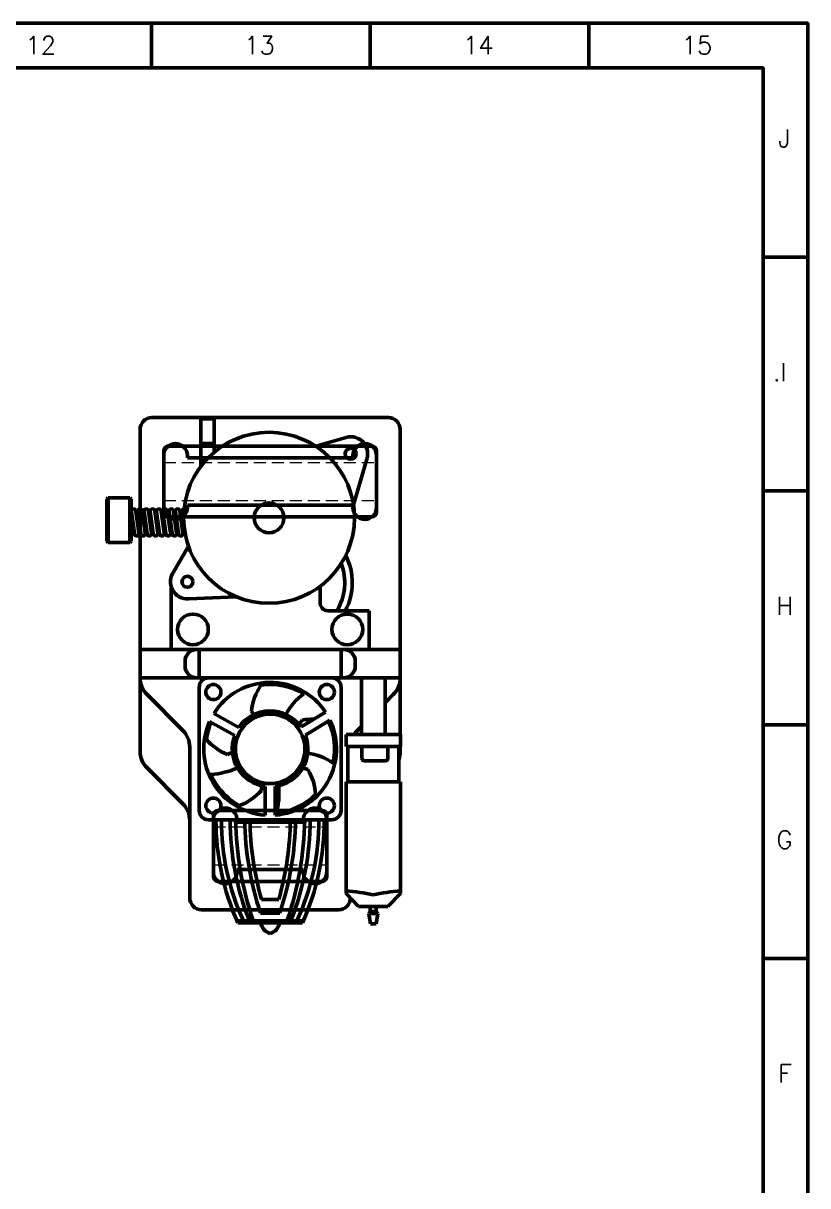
# Model space of a CAD drawing. Extents: x 22869 to 23563, y -7306 to -6812.
# Drawn here: x 23397.2 to 23563.1, y -7057.6 to -6811.9 of the extents above; entities that cross this region are included whole.
import ezdxf

# ---------------------------------------------------------------- set-up
doc = ezdxf.new("R2010")
doc.units = 0
doc.linetypes.add('DASHED', pattern=[19.05, 12.7, -6.35])
for name, color, linetype, lineweight in [('Cooler', 7, 'Continuous', 50), ('Extrusora', 4, 'Continuous', 50), ('Fixação e Transmissão', 5, 'Continuous', 50), ('Guias', 30, 'Continuous', 50), ('Hotend', 4, 'Continuous', 50), ('Linha tracejada', 254, 'DASHED', 15), ('Peças Usinadas', 120, 'Continuous', 50)]:
    doc.layers.add(name, color=color, linetype=linetype, lineweight=lineweight)
doc.layers.add('Cotas', color=90, linetype='Continuous')
doc.styles.get("Standard").update_dxf_attribs({"font": 'romans.shx'})

msp = doc.modelspace()

# ---------------------------------------------------------------- linework, layer by layer
at = {"layer": 'Cooler'}
for p, q in [((23434.422, -6978.249), (23434.422, -6952.249)), ((23436.422, -6950.249), (23462.422, -6950.249)), ((23464.422, -6978.249), (23464.422, -6952.249)), ((23441.925, -6962.432), (23436.621, -6959.477)), ((23442.799, -6960.746), (23437.551, -6957.748)), ((23445.955, -6958.03), (23445.448, -6957.316)), ((23456.19, -6959.163), (23455.554, -6960.099)), ((23455.949, -6960.609), (23461.135, -6957.505)), ((23456.9, -6962.384), (23462.075, -6959.161)), ((23441.444, -6965.945), (23440.395, -6966.468)), ((23456.369, -6969.23), (23457.378, -6969.639)), ((23447.579, -6973.042), (23447.579, -6974.027)), ((23448.355, -6973.185), (23448.355, -6979.249)), ((23448.355, -6973.185), (23448.355, -6979.249)), ((23448.355, -6973.185), (23448.355, -6979.249)), ((23448.355, -6973.185), (23448.355, -6979.249)), ((23450.488, -6973.185), (23450.488, -6979.249)), ((23450.488, -6973.185), (23450.488, -6979.249)), ((23450.488, -6973.185), (23450.488, -6979.249)), ((23450.488, -6973.185), (23450.488, -6979.249)), ((23451.235, -6973.048), (23451.235, -6976.018)), ((23436.422, -6980.249), (23462.422, -6980.249))]:
    msp.add_line(p, q, dxfattribs=at)
for centre, radius in [((23437.422, -6953.249), 1.6), ((23461.422, -6953.249), 1.6), ((23449.422, -6965.249), 7.34), ((23437.422, -6977.249), 1.6), ((23461.422, -6977.249), 1.6)]:
    msp.add_circle(centre, radius, dxfattribs=at)
for centre, radius, start, end in [((23436.422, -6952.249), 2, 90, 180), ((23449.422, -6965.249), 14.041, 33.46937, 147.71276), ((23458.433, -6958.917), 13.083, 146.83369, 172.96727), ((23449.422, -6965.249), 13.627, 58.55471, 98.18665), ((23462.422, -6952.249), 2, 0, 90), ((23464.403, -6964.356), 13.311, 126.25777, 151.26445), ((23449.422, -6965.249), 14.041, 155.72926, 265.64284), ((23449.422, -6965.249), 13.627, 155.87698, 171.62844), ((23449.422, -6965.249), 8.008, 35.40626, 145.78797), ((23449.422, -6965.249), 14.041, 274.35716, 25.69448), ((23458.246, -6971.973), 12.974, 88.30526, 99.11667), ((23449.422, -6965.249), 13.627, 347.27172, 25.50472), ((23444.889, -6955.517), 11.837, 220.87987, 247.68479), ((23449.422, -6965.249), 8.008, 159.40502, 262.34462), ((23449.422, -6965.249), 8.008, 277.65538, 20.96237), ((23455.679, -6978.371), 12.325, 55.19447, 82.08081), ((23435.814, -6954.573), 16.128, 273.9172, 294.44357), ((23449.422, -6965.249), 13.627, 203.41186, 241.73855), ((23448.681, -6975.232), 10.34, 1.6986, 32.74614), ((23438.225, -6965.564), 12.614, 292.09042, 317.85989), ((23449.422, -6965.249), 13.627, 275.14613, 314.75689), ((23439.429, -6974.991), 11.851, 341.14274, 355.02797), ((23436.422, -6978.249), 2, 180, 270), ((23462.422, -6978.249), 2, 270, 360)]:
    msp.add_arc(centre, radius, start, end, dxfattribs=at)
at = {"layer": 'Extrusora'}
for p, q in [((23434.801, -6905.501), (23434.801, -6895.532)), ((23434.801, -6895.532), (23437.606, -6895.532)), ((23437.606, -6895.532), (23437.606, -6902.561)), ((23464.998, -6899.602), (23459.099, -6901.316)), ((23437.606, -6900.73), (23434.801, -6900.73)), ((23434.801, -6904.233), (23435.858, -6904.233)), ((23467.047, -6913.682), (23469.865, -6904.005)), ((23415.201, -6912.216), (23414.919, -6912.498)), ((23414.919, -6912.498), (23414.919, -6916.941)), ((23419.785, -6912.216), (23415.201, -6912.216)), ((23415.201, -6912.216), (23415.201, -6916.941)), ((23420.067, -6912.498), (23419.785, -6912.216)), ((23419.785, -6912.216), (23419.785, -6916.941)), ((23420.067, -6916.941), (23420.067, -6912.498)), ((23420.091, -6915.155), (23420.729, -6919.764)), ((23421.033, -6915.011), (23421.672, -6919.625)), ((23421.421, -6915.155), (23422.059, -6919.764)), ((23422.363, -6915.011), (23423.002, -6919.625)), ((23422.751, -6915.155), (23423.389, -6919.764)), ((23423.693, -6915.011), (23424.332, -6919.625)), ((23424.081, -6915.155), (23424.719, -6919.764)), ((23425.023, -6915.011), (23425.662, -6919.625)), ((23425.411, -6915.155), (23426.049, -6919.764)), ((23426.354, -6915.011), (23426.992, -6919.625)), ((23426.741, -6915.155), (23427.379, -6919.764)), ((23427.684, -6915.011), (23428.322, -6919.625)), ((23428.071, -6915.155), (23428.709, -6919.764)), ((23429.014, -6915.011), (23429.652, -6919.625)), ((23429.401, -6915.155), (23430.04, -6919.764)), ((23430.344, -6915.011), (23430.982, -6919.625)), ((23430.731, -6915.155), (23431.37, -6919.764)), ((23414.919, -6921.385), (23414.919, -6916.941)), ((23415.201, -6921.667), (23415.201, -6916.941)), ((23419.785, -6921.667), (23419.785, -6916.941)), ((23420.067, -6916.941), (23420.067, -6921.385)), ((23420.084, -6915.837), (23420.185, -6915.837)), ((23421.148, -6915.837), (23421.515, -6915.837)), ((23422.478, -6915.837), (23422.845, -6915.837)), ((23423.808, -6915.837), (23424.175, -6915.837)), ((23425.138, -6915.837), (23425.505, -6915.837)), ((23426.468, -6915.837), (23426.836, -6915.837)), ((23427.798, -6915.837), (23428.166, -6915.837)), ((23429.128, -6915.837), (23429.496, -6915.837)), ((23430.458, -6915.837), (23430.826, -6915.837)), ((23420.084, -6918.046), (23420.491, -6918.046)), ((23421.453, -6918.046), (23421.821, -6918.046)), ((23422.783, -6918.046), (23423.151, -6918.046)), ((23424.113, -6918.046), (23424.481, -6918.046)), ((23425.444, -6918.046), (23425.811, -6918.046)), ((23426.774, -6918.046), (23427.141, -6918.046)), ((23428.104, -6918.046), (23428.471, -6918.046)), ((23429.434, -6918.046), (23429.802, -6918.046)), ((23430.764, -6918.046), (23431.132, -6918.046)), ((23415.201, -6921.667), (23414.919, -6921.385)), ((23419.785, -6921.667), (23415.201, -6921.667)), ((23420.067, -6921.385), (23419.785, -6921.667)), ((23429.086, -6927.758), (23432.158, -6922.438)), ((23428.508, -6936.066), (23428.508, -6931.03)), ((23459.987, -6934.375), (23459.987, -6930.904)), ((23442.271, -6933.107), (23432.201, -6933.535)), ((23428.508, -6944.249), (23428.508, -6936.066)), ((23470.335, -6936.066), (23461.678, -6936.066)), ((23470.335, -6944.249), (23470.335, -6936.066)), ((23428.508, -6944.249), (23449.422, -6944.249)), ((23470.335, -6944.249), (23449.422, -6944.249))]:
    msp.add_line(p, q, dxfattribs=at)
for centre, radius in [((23466.446, -6902.893), 1.162), ((23431.937, -6929.949), 1.162), ((23433.104, -6940.004), 3.249), ((23465.739, -6940.004), 3.249)]:
    msp.add_circle(centre, radius, dxfattribs=at)
for centre, radius, start, end in [((23466.446, -6902.893), 3.595, 341.97764, 113.74619), ((23420.551, -6915.013), 0.482, 0.32168, 197.08828), ((23421.881, -6915.013), 0.482, 0.32168, 197.08828), ((23423.211, -6915.013), 0.482, 0.32168, 197.08828), ((23424.542, -6915.013), 0.482, 0.32168, 197.08828), ((23425.872, -6915.013), 0.482, 0.32168, 197.08828), ((23427.202, -6915.013), 0.482, 0.32168, 197.08828), ((23428.532, -6915.013), 0.482, 0.32168, 197.08828), ((23429.862, -6915.013), 0.482, 0.32168, 197.08828), ((23431.192, -6915.013), 0.482, 86.00924, 197.08828), ((23421.211, -6919.765), 0.482, 179.94031, 16.90878), ((23422.541, -6919.765), 0.482, 179.94031, 16.90878), ((23423.871, -6919.765), 0.482, 179.94031, 16.90878), ((23425.201, -6919.765), 0.482, 179.94031, 16.90878), ((23426.531, -6919.765), 0.482, 179.94031, 16.90878), ((23427.861, -6919.765), 0.482, 179.94031, 16.90878), ((23429.191, -6919.765), 0.482, 179.94031, 16.90878), ((23430.521, -6919.765), 0.482, 179.94031, 16.90878), ((23431.852, -6919.765), 0.482, 179.94031, 224.06022), ((23453.966, -6930.14), 12.818, 332.46597, 26.75088), ((23453.966, -6930.14), 11.235, 328.16737, 21.1052), ((23431.937, -6929.949), 3.595, 142.44857, 274.21713), ((23461.678, -6934.375), 1.691, 180, 270)]:
    msp.add_arc(centre, radius, start, end, dxfattribs=at)
at = {"layer": 'Fixação e Transmissão'}
for p, q in [((23465.472, -6962.249), (23465.472, -6964.749)), ((23471.222, -6962.249), (23465.472, -6962.249)), ((23471.222, -6962.249), (23476.972, -6962.249)), ((23476.972, -6962.249), (23476.972, -6964.749)), ((23465.472, -6964.749), (23471.222, -6964.749)), ((23465.834, -6964.749), (23465.834, -6972.25)), ((23476.972, -6964.749), (23471.222, -6964.749)), ((23476.609, -6964.749), (23476.609, -6972.25)), ((23469.32, -6967.749), (23473.82, -6967.749)), ((23465.472, -6972.25), (23465.472, -6995.806)), ((23465.472, -6972.25), (23471.222, -6972.25)), ((23476.972, -6972.249), (23471.222, -6972.25)), ((23476.972, -6972.249), (23476.977, -6995.805)), ((23465.472, -6995.806), (23468.122, -6998.549)), ((23476.977, -6995.805), (23474.321, -6998.549)), ((23471.222, -6998.549), (23468.122, -6998.549)), ((23470.584, -6999.618), (23470.584, -6998.549)), ((23471.222, -6998.549), (23474.321, -6998.549)), ((23471.86, -6999.618), (23471.86, -6998.549)), ((23470.259, -7000.038), (23470.584, -6999.618)), ((23470.612, -7002.249), (23470.259, -7000.038)), ((23470.259, -7000.038), (23471.222, -7000.038)), ((23470.584, -6999.618), (23471.222, -6999.618)), ((23471.86, -6999.618), (23471.222, -6999.618)), ((23472.184, -7000.038), (23471.222, -7000.038)), ((23471.831, -7002.249), (23472.184, -7000.038)), ((23472.184, -7000.038), (23471.86, -6999.618)), ((23471.222, -7002.249), (23470.612, -7002.249)), ((23471.222, -7002.249), (23471.831, -7002.249))]:
    msp.add_line(p, q, dxfattribs=at)
at = {"layer": 'Fixação e Transmissão', "ltscale": 0.1}
for p, q in [((23468.82, -6964.749), (23468.82, -6967.249)), ((23474.32, -6964.749), (23474.32, -6967.249))]:
    msp.add_line(p, q, dxfattribs=at)
at = {"layer": 'Fixação e Transmissão', "flags": 128}
msp.add_lwpolyline([(23468.722, -6962.249), (23473.722, -6962.249), (23473.722, -6950.249), (23468.722, -6950.249)], close=True, dxfattribs=at)
at = {"layer": 'Fixação e Transmissão'}
for centre, radius, start, end in [((23469.32, -6967.249), 0.5, 180, 270), ((23473.82, -6967.249), 0.5, 270, 360), ((23462.232, -7038.924), 43.779, 78.14766, 85.75678), ((23480.199, -7038.862), 43.716, 94.22782, 101.8543)]:
    msp.add_arc(centre, radius, start, end, dxfattribs=at)
at = {"layer": 'Guias'}
for p, q in [((23426.922, -6902.249), (23426.922, -6908.749)), ((23470.922, -6901.249), (23427.922, -6901.249)), ((23471.922, -6915.249), (23471.922, -6902.249)), ((23426.922, -6915.249), (23426.922, -6908.749)), ((23470.922, -6916.249), (23427.922, -6916.249)), ((23437.422, -6979.249), (23437.422, -6985.749)), ((23460.422, -6978.249), (23438.422, -6978.249)), ((23461.422, -6992.249), (23461.422, -6979.249)), ((23437.422, -6992.249), (23437.422, -6985.749)), ((23460.422, -6993.249), (23438.422, -6993.249))]:
    msp.add_line(p, q, dxfattribs=at)
for centre, start, end in [((23427.922, -6902.249), 90, 180), ((23470.922, -6902.249), 0, 90), ((23427.922, -6915.249), 180, 270), ((23470.922, -6915.249), 270, 360), ((23438.422, -6979.249), 90, 180), ((23460.422, -6979.249), 0, 90), ((23438.422, -6992.249), 180, 270), ((23460.422, -6992.249), 270, 360)]:
    msp.add_arc(centre, 1, start, end, dxfattribs=at)
at = {"layer": 'Hotend'}
for p, q in [((23447.607, -6997.108), (23449.422, -6997.108)), ((23451.236, -6997.108), (23449.422, -6997.108)), ((23447.383, -6999.96), (23449.422, -6999.96)), ((23451.46, -6999.96), (23449.422, -6999.96)), ((23449.422, -7001.596), (23442.389, -7001.596)), ((23442.566, -7001.999), (23449.422, -7001.999)), ((23443.771, -7001.596), (23444.174, -7001.999)), ((23445.051, -7001.596), (23445.454, -7001.999)), ((23445.859, -7001.596), (23446.261, -7001.999)), ((23449.422, -7001.596), (23456.454, -7001.596)), ((23456.277, -7001.999), (23449.422, -7001.999)), ((23452.985, -7001.596), (23452.582, -7001.999)), ((23453.792, -7001.596), (23453.39, -7001.999)), ((23455.072, -7001.596), (23454.67, -7001.999))]:
    msp.add_line(p, q, dxfattribs=at)
for centre, radius, start, end in [((23491.098, -6980.39), 53.124, 179.84699, 204.00078), ((23489.417, -6980.501), 50.285, 179.71289, 204.80428), ((23498.631, -6980.274), 57.666, 179.97445, 201.69981), ((23511.686, -6979.037), 69.586, 180.99787, 198.91671), ((23509.613, -6979.263), 65.582, 180.86137, 198.39702), ((23510.714, -6979.263), 65.582, 180.86137, 195.78968), ((23388.129, -6979.263), 65.582, 344.21032, 359.13863), ((23389.23, -6979.263), 65.582, 341.60298, 359.13863), ((23387.157, -6979.037), 69.586, 341.08329, 359.00213), ((23400.212, -6980.274), 57.666, 338.30019, 0.02555), ((23409.426, -6980.501), 50.285, 335.19572, 0.28711), ((23407.746, -6980.39), 53.124, 335.99922, 0.15301), ((23450.261, -7001.493), 2.882, 189.53156, 253.0677), ((23448.582, -7001.493), 2.882, 286.9323, 350.46844)]:
    msp.add_arc(centre, radius, start, end, dxfattribs=at)
at = {"layer": 'Linha tracejada', "ltscale": 0.2}
for p, q in [((23426.922, -6904.749), (23471.922, -6904.749)), ((23426.922, -6912.749), (23471.922, -6912.749)), ((23437.422, -6981.749), (23461.422, -6981.749)), ((23437.422, -6989.749), (23461.422, -6989.749))]:
    msp.add_line(p, q, dxfattribs=at)
at = {"layer": 'Peças Usinadas'}
for p, q in [((23424.319, -6811.91), (23424.319, -6821.36)), ((23470.58, -6811.91), (23470.58, -6821.36)), ((23516.84, -6811.91), (23516.84, -6821.36)), ((23563.101, -6861.32), (23553.651, -6861.32)), ((23474.422, -6895.249), (23424.422, -6895.249)), ((23421.922, -6965.749), (23421.922, -6897.749)), ((23476.922, -6962.249), (23476.922, -6897.749)), ((23426.922, -6908.749), (23426.922, -6903.249)), ((23431.922, -6903.749), (23431.922, -6903.249)), ((23466.922, -6903.749), (23466.922, -6903.249)), ((23471.922, -6908.749), (23471.922, -6903.249)), ((23426.922, -6914.249), (23426.922, -6908.749)), ((23426.922, -6908.749), (23426.922, -6914.249)), ((23471.922, -6914.249), (23471.922, -6908.749)), ((23471.922, -6908.749), (23471.922, -6914.249)), ((23563.101, -6910.731), (23553.651, -6910.731)), ((23431.922, -6914.249), (23431.922, -6913.749)), ((23466.922, -6914.249), (23466.922, -6913.749)), ((23476.922, -6944.249), (23421.922, -6944.249)), ((23421.922, -6947.249), (23421.922, -6944.249)), ((23476.922, -6947.249), (23476.922, -6944.249)), ((23421.922, -6950.249), (23421.922, -6947.249)), ((23431.422, -6946.749), (23431.422, -6947.749)), ((23467.422, -6946.749), (23467.422, -6947.749)), ((23476.922, -6950.249), (23476.922, -6947.249)), ((23476.922, -6950.249), (23421.922, -6950.249)), ((23423.386, -6953.784), (23430.957, -6961.355)), ((23475.457, -6953.784), (23473.722, -6955.52)), ((23468.722, -6960.52), (23467.886, -6961.355)), ((23563.101, -6960.141), (23553.651, -6960.141)), ((23432.422, -6996.749), (23432.422, -6964.891)), ((23476.922, -6965.749), (23476.922, -6964.749)), ((23423.386, -6969.284), (23430.957, -6976.855)), ((23437.422, -6985.749), (23437.422, -6980.249)), ((23442.422, -6980.749), (23442.422, -6980.249)), ((23456.422, -6980.749), (23456.422, -6980.249)), ((23461.422, -6985.749), (23461.422, -6980.249)), ((23437.422, -6991.249), (23437.422, -6985.749)), ((23437.422, -6985.749), (23437.422, -6991.249)), ((23461.422, -6991.249), (23461.422, -6985.749)), ((23461.422, -6985.749), (23461.422, -6991.249)), ((23442.422, -6991.249), (23442.422, -6990.749)), ((23456.422, -6991.249), (23456.422, -6990.749)), ((23463.922, -6999.249), (23434.922, -6999.249)), ((23563.101, -7009.551), (23553.651, -7009.551))]:
    msp.add_line(p, q, dxfattribs=at)
at = {"layer": 'Peças Usinadas', "ltscale": 0.1}
for p, q in [((23431.922, -6903.749), (23466.922, -6903.749)), ((23431.922, -6913.749), (23466.922, -6913.749)), ((23442.422, -6980.749), (23456.422, -6980.749)), ((23442.422, -6990.749), (23456.422, -6990.749))]:
    msp.add_line(p, q, dxfattribs=at)
at = {"layer": 'Peças Usinadas', "ltscale": 0.25}
for p, q in [((23434.422, -6944.249), (23434.422, -6950.249)), ((23464.422, -6944.249), (23464.422, -6950.249))]:
    msp.add_line(p, q, dxfattribs=at)
at = {"layer": 'Peças Usinadas', "flags": 128}
for points in [[(22869.195, -7306.013), (23563.101, -7306.013), (23563.101, -6811.91), (22869.195, -6811.91)], [(22878.645, -7296.563), (23553.651, -7296.563), (23553.651, -6821.36), (22878.645, -6821.36)]]:
    msp.add_lwpolyline(points, close=True, dxfattribs=at)
at = {"layer": 'Peças Usinadas'}
for radius in [18.065, 3.151]:
    msp.add_circle((23449.191, -6916.421), radius, dxfattribs=at)
for centre, radius, start, end in [((23424.422, -6897.749), 2.5, 90, 180), ((23474.422, -6897.749), 2.5, 0, 90), ((23429.422, -6903.249), 2.5, 0, 180), ((23469.422, -6903.249), 2.5, 0, 180), ((23429.422, -6914.249), 2.5, 180, 360), ((23469.422, -6914.249), 2.5, 180, 360), ((23433.922, -6946.749), 2.5, 90, 180), ((23464.922, -6946.749), 2.5, 0, 90), ((23433.922, -6947.749), 2.5, 180, 270), ((23464.922, -6947.749), 2.5, 270, 360), ((23426.922, -6950.249), 5, 180, 225), ((23471.922, -6950.249), 5, 315, 360), ((23427.422, -6964.891), 5, 0, 45), ((23471.422, -6964.891), 5, 135, 148.10076), ((23426.922, -6965.749), 5, 180, 225), ((23471.922, -6965.749), 5, 339.64264, 360), ((23427.422, -6980.391), 5, 0, 45), ((23439.922, -6980.249), 2.5, 0, 180), ((23458.922, -6980.249), 2.5, 0, 180), ((23439.922, -6991.249), 2.5, 180, 360), ((23458.922, -6991.249), 2.5, 180, 360), ((23434.922, -6996.749), 2.5, 180, 270), ((23463.922, -6996.749), 2.5, 270, 360)]:
    msp.add_arc(centre, radius, start, end, dxfattribs=at)

# ---------------------------------------------------------------- texts
at = {"layer": 'Cotas'}
for s, p in [('12', (23397.663, -6818.452)), ('13', (23443.924, -6818.452)), ('14', (23490.184, -6818.452)), ('15', (23536.444, -6818.452)), ('J', (23556.855, -6838.112)), ('.I', (23555.721, -6887.522)), ('H', (23556.477, -6936.932)), ('G', (23556.477, -6986.343)), ('F', (23556.855, -7035.753))]:
    msp.add_text(s, height=3.78, dxfattribs=at).set_placement(p)

doc.saveas('drawing.dxf')
